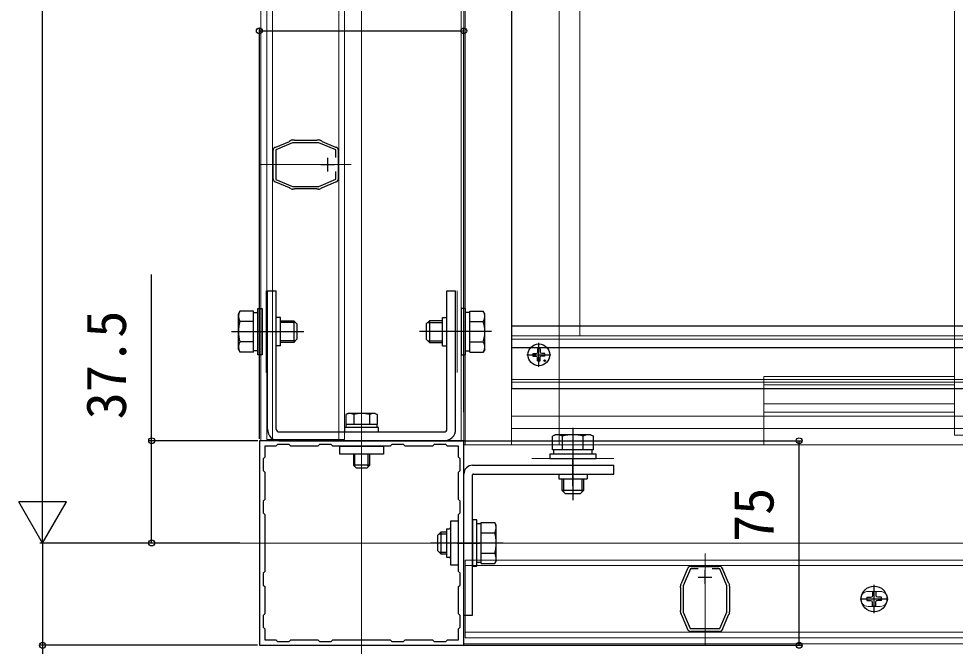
# Model space of a CAD drawing. Units: millimetres, scale not verified. Extents: x -875 to 875, y -1303 to 1296.
# Drawn here: x -409.8 to -66.2, y -1085.2 to -855.1 of the extents above; entities that cross this region are included whole.
import ezdxf
from ezdxf.enums import TextEntityAlignment as Align

# ---------------------------------------------------------------- set-up
doc = ezdxf.new("R2010")
doc.units = ezdxf.units.MM
doc.header["$LTSCALE"] = 8
for name, color, linetype in [('0-2_YKK_11', 7, 'Continuous'), ('0-5_YKK_13', 4, 'Continuous'), ('0-6_YKK_D', 6, 'Continuous')]:
    doc.layers.add(name, color=color, linetype=linetype)
doc.layers.add('0-4_YKK_12', color=2, linetype='Continuous', lineweight=18)
doc.styles.add('ＭＳ ゴシック', font='')
doc.styles.get('ＭＳ ゴシック').set_extended_font_data('MS Gothic')

msp = doc.modelspace()

# ---------------------------------------------------------------- linework, layer by layer
at = {"layer": '0-2_YKK_11'}
for p, q in [((-296.494, -906.05), (-296.494, -911.05)), ((-298.994, -908.55), (-293.994, -908.55)), ((-158, -1062.3), (-158, -1057.3)), ((-160.5, -1059.8), (-155.5, -1059.8))]:
    msp.add_line(p, q, dxfattribs=at)
for points in [[(-315.712, -902.163), (-315.557, -902.147), (-315.42, -902.141), (-310.476, -900.062), (-310.373, -899.965), (-310.271, -899.867), (-309.794, -899.667)], [(-309.213, -899.55), (-308.695, -899.55), (-308.562, -899.6), (-308.43, -899.65), (-300.559, -899.65), (-300.427, -899.6), (-300.295, -899.55), (-299.777, -899.55)], [(-299.196, -899.667), (-298.719, -899.867), (-298.616, -899.965), (-298.514, -900.062), (-293.57, -902.141), (-293.433, -902.147), (-293.278, -902.162)], [(-316.395, -913.493), (-316.395, -903.607), (-316.442, -903.479), (-316.487, -903.33)], [(-293.495, -905.96), (-293.495, -903.148), (-299.677, -900.55), (-309.313, -900.55), (-315.395, -903.106), (-315.395, -913.994), (-309.314, -916.55), (-299.677, -916.55), (-293.495, -913.952), (-293.495, -911.14)], [(-292.502, -903.33), (-292.548, -903.479), (-292.595, -903.607), (-292.595, -913.493), (-292.548, -913.621), (-292.502, -913.77)], [(-316.487, -913.77), (-316.442, -913.622), (-316.395, -913.493)], [(-309.794, -917.433), (-310.271, -917.233), (-310.373, -917.135), (-310.476, -917.038), (-315.42, -914.959), (-315.557, -914.953), (-315.712, -914.938)], [(-293.278, -914.938), (-293.433, -914.953), (-293.57, -914.959), (-298.514, -917.038), (-298.616, -917.135), (-298.719, -917.233), (-299.196, -917.433)], [(-299.777, -917.55), (-300.295, -917.55), (-300.427, -917.5), (-300.559, -917.45), (-308.43, -917.45), (-308.562, -917.5), (-308.695, -917.55), (-309.213, -917.55)], [(-273.5, -1011.8), (-294.5, -1011.8), (-295.1, -1011.2), (-299.4, -1011.2), (-300, -1011.8), (-310, -1011.8), (-310.6, -1011.2), (-314.9, -1011.2), (-315.5, -1011.8), (-319.5, -1011.8), (-319.5, -1015.8), (-320.1, -1016.4), (-320.1, -1020.7), (-319.5, -1021.3), (-319.5, -1031.3), (-320.1, -1031.9), (-320.1, -1036.2), (-319.5, -1036.8), (-319.5, -1057.8), (-320.1, -1058.4), (-320.1, -1062.7), (-319.5, -1063.3), (-319.5, -1073.3), (-320.1, -1073.9), (-320.1, -1078.2), (-319.5, -1078.8), (-319.5, -1082.8), (-315.5, -1082.8), (-314.9, -1083.4), (-310.6, -1083.4), (-310, -1082.8), (-300, -1082.8), (-299.4, -1083.4), (-295.1, -1083.4), (-294.5, -1082.8), (-273.5, -1082.8), (-272.9, -1083.4), (-268.6, -1083.4), (-268, -1082.8), (-258, -1082.8)], [(-258, -1082.8), (-257.4, -1083.4), (-253.1, -1083.4), (-252.5, -1082.8), (-248.5, -1082.8), (-248.5, -1078.8), (-247.9, -1078.2), (-247.9, -1073.9), (-248.5, -1073.3), (-248.5, -1063.3), (-247.9, -1062.7), (-247.9, -1058.4), (-248.5, -1057.8), (-248.5, -1036.8), (-247.9, -1036.2), (-247.9, -1031.9), (-248.5, -1031.3), (-248.5, -1021.3), (-247.9, -1020.7), (-247.9, -1016.4), (-248.5, -1015.8), (-248.5, -1011.8), (-252.5, -1011.8), (-253.1, -1011.2), (-257.4, -1011.2), (-258, -1011.8), (-268, -1011.8), (-268.6, -1011.2), (-272.9, -1011.2), (-273.5, -1011.8)], [(-166.883, -1062.501), (-166.683, -1062.024), (-166.585, -1061.921), (-166.488, -1061.819), (-164.409, -1056.875), (-164.403, -1056.738), (-164.388, -1056.583)], [(-160.59, -1056.8), (-163.402, -1056.8), (-166, -1062.982), (-166, -1072.618), (-163.444, -1078.7), (-152.556, -1078.7), (-150, -1072.619), (-150, -1062.982), (-152.598, -1056.8), (-155.41, -1056.8)], [(-163.22, -1055.807), (-163.071, -1055.853), (-162.943, -1055.9), (-153.057, -1055.9), (-152.929, -1055.853), (-152.78, -1055.807)], [(-151.612, -1056.583), (-151.597, -1056.738), (-151.591, -1056.875), (-149.512, -1061.819), (-149.415, -1061.921), (-149.317, -1062.024), (-149.117, -1062.501)], [(-167, -1072.518), (-167, -1072), (-166.95, -1071.868), (-166.9, -1071.735), (-166.9, -1063.865), (-166.95, -1063.732), (-167, -1063.6), (-167, -1063.082)], [(-149, -1063.082), (-149, -1063.6), (-149.05, -1063.732), (-149.1, -1063.865), (-149.1, -1071.735), (-149.05, -1071.868), (-149, -1072), (-149, -1072.518)], [(-164.387, -1079.017), (-164.403, -1078.862), (-164.409, -1078.725), (-166.488, -1073.781), (-166.585, -1073.679), (-166.683, -1073.576), (-166.883, -1073.099)], [(-149.117, -1073.099), (-149.317, -1073.576), (-149.415, -1073.679), (-149.512, -1073.781), (-151.591, -1078.725), (-151.597, -1078.862), (-151.612, -1079.017)], [(-153.057, -1079.7), (-162.943, -1079.7), (-163.071, -1079.747), (-163.22, -1079.792)], [(-152.78, -1079.792), (-152.928, -1079.747), (-153.057, -1079.7)]]:
    msp.add_lwpolyline(points, dxfattribs=at)
msp.add_lwpolyline([(-246.5, -1009.8), (-321.5, -1009.8), (-321.5, -1084.8), (-246.5, -1084.8)], close=True, dxfattribs=at)
for centre, start, end in [((-309.213, -901.05), 89.99998, 112.78771), ((-299.777, -901.05), 67.21234, 90.00008), ((-314.995, -903.48), 118.55565, 174.26079), ((-293.995, -903.48), 5.73914, 61.44347), ((-314.995, -913.62), 185.73925, 241.44438), ((-293.995, -913.62), 298.55592, 354.26083), ((-309.213, -916.05), 247.21255, 270.00006), ((-299.777, -916.05), 270, 292.78773), ((-163.07, -1057.3), 95.73914, 151.44347), ((-152.93, -1057.3), 28.55592, 84.26083), ((-165.5, -1063.082), 157.21234, 180.00008), ((-150.5, -1063.082), 360, 22.78773), ((-165.5, -1072.518), 179.99998, 202.78771), ((-150.5, -1072.518), 337.21255, 0.00006), ((-163.07, -1078.3), 208.55565, 264.26079), ((-152.93, -1078.3), 275.73925, 331.44438)]:
    msp.add_arc(centre, 1.5, start, end, dxfattribs=at)
at = {"layer": '0-4_YKK_12'}
for p, q in [((-284, -310.35), (-284, -1104.85)), ((-321, -447.3), (-321, -1009.8)), ((-247.5, -447.3), (-247.5, -1009.8)), ((-246.5, -447.3), (-246.5, -1009.8)), ((-246, -447.8), (-246, -1011.3)), ((-211.5, -447.8), (-211.5, -1011.3)), ((-204, -447.3), (-204, -971.3)), ((-66.5, -1007.8), (-66.5, -455.8)), ((-287.795, -908.55), (-321.195, -908.55)), ((-319, -954.8), (-319, -984.8)), ((-249, -954.8), (-249, -984.8)), ((161, -971.3), (-229, -971.3)), ((-229, -1011.3), (-229, -971.3)), ((161, -972.6), (-229, -972.6)), ((161, -987.3), (-229, -987.3)), ((161, -988.3), (-229, -988.3)), ((-136.5, -1011.3), (-136.5, -986.3)), ((-66.5, -986.3), (-136.5, -986.3)), ((-66.5, -989.3), (-136.5, -989.3)), ((-66.5, -996.3), (-136.5, -996.3)), ((-66.5, -999.3), (-136.5, -999.3)), ((-66.5, -1007.8), (-1.5, -1007.8)), ((178.5, -1011.3), (-246.5, -1011.3)), ((-246.5, -1084.3), (-246.5, -1011.3)), ((-191.5, -1016.3), (-221.5, -1016.3)), ((-191.5, -1018.8), (-221.5, -1018.8)), ((-341.5, -1047.3), (773.5, -1047.3)), ((-158, -1051.1), (-158, -1084.5)), ((-98.25, -1065.045), (-93.75, -1065.045)), ((-98.25, -1070.545), (-93.75, -1070.545)), ((178.5, -1084.3), (-246.5, -1084.3))]:
    msp.add_line(p, q, dxfattribs=at)
at = {"layer": '0-4_YKK_12', "color": 3}
for p, q in [((-318.695, -457.8), (-318.695, -1009.3)), ((-316.695, -457.8), (-316.695, -1009.3)), ((-292.295, -457.8), (-292.295, -1009.3)), ((-290.295, -457.8), (-290.295, -1009.3)), ((-290.295, -1009.3), (-318.695, -1009.3)), ((-246, -1053.6), (-246, -1082)), ((-246, -1053.6), (178, -1053.6)), ((-246, -1055.6), (178, -1055.6)), ((-246, -1080), (178, -1080)), ((-246, -1082), (178, -1082))]:
    msp.add_line(p, q, dxfattribs=at)
at = {"layer": '0-4_YKK_12'}
for points in [[(161, -1000.762), (144.5, -1000.762), (-210.15, -1000.762), (-229, -1000.762)], [(161, -1005.3), (144.5, -1005.3), (-210.15, -1005.3), (-229, -1005.3)], [(-321, -1009.8), (-246.5, -1009.8), (-229, -1009.8)]]:
    msp.add_lwpolyline(points, dxfattribs=at)
for centre, start, end in [((-98.25, -1067.795), 90, 270), ((-93.75, -1067.795), 270, 90)]:
    msp.add_arc(centre, 2.75, start, end, dxfattribs=at)
at = {"layer": '0-5_YKK_13'}
for p, q in [((-229, -447.299), (-229, -990.8)), ((-318.5, -954.8), (-315.3, -954.8)), ((-318.5, -1005.6), (-318.5, -954.8)), ((-315.3, -1005.6), (-315.3, -954.8)), ((-252.7, -954.8), (-249.5, -954.8)), ((-252.7, -1005.6), (-252.7, -954.8)), ((-249.5, -1005.6), (-249.5, -954.8)), ((-329.2, -963.3), (-328.619, -962.294)), ((-329.2, -976.3), (-329.2, -963.3)), ((-323.7, -962.294), (-328.619, -962.294)), ((-323.7, -977.306), (-323.7, -962.294)), ((-323.7, -962.75), (-322.1, -962.75)), ((-313.7, -964.6), (-315.3, -964.6)), ((-313.7, -975), (-313.7, -964.6)), ((-254.3, -975), (-254.3, -964.6)), ((-254.3, -964.6), (-252.7, -964.6)), ((-244.3, -962.75), (-245.9, -962.75)), ((-244.3, -962.294), (-239.381, -962.294)), ((-244.3, -977.306), (-244.3, -962.294)), ((-238.8, -963.3), (-239.381, -962.294)), ((-238.8, -976.3), (-238.8, -963.3)), ((-323.7, -966.047), (-328.619, -966.047)), ((-323.7, -973.8), (-323.7, -965.8)), ((-313.7, -965.8), (-308.9, -965.8)), ((-308.252, -966.448), (-313.7, -966.448)), ((-308.9, -965.8), (-308.9, -973.8)), ((-307.7, -967), (-308.9, -965.8)), ((-307.7, -967), (-307.7, -972.6)), ((-260.3, -967), (-259.1, -965.8)), ((-260.3, -967), (-260.3, -972.6)), ((-259.748, -966.448), (-254.3, -966.448)), ((-254.3, -965.8), (-259.1, -965.8)), ((-259.1, -965.8), (-259.1, -973.8)), ((-244.3, -973.8), (-244.3, -965.8)), ((-244.3, -966.047), (-239.381, -966.047)), ((-211.5, -967.8), (-229, -967.8)), ((-331.7, -969.8), (-305.2, -969.8)), ((-236.3, -969.8), (-262.8, -969.8)), ((-323.7, -973.553), (-328.619, -973.553)), ((-313.7, -975), (-315.3, -975)), ((-308.252, -973.152), (-313.7, -973.152)), ((-308.9, -973.8), (-313.7, -973.8)), ((-307.7, -972.6), (-308.9, -973.8)), ((-260.3, -972.6), (-259.1, -973.8)), ((-259.748, -973.152), (-254.3, -973.152)), ((-259.1, -973.8), (-254.3, -973.8)), ((-254.3, -975), (-252.7, -975)), ((-244.3, -973.553), (-239.381, -973.553)), ((-219, -982.7), (-219, -973.9)), ((-329.2, -976.3), (-328.619, -977.306)), ((-323.7, -977.306), (-328.619, -977.306)), ((-322.1, -976.85), (-323.7, -976.85)), ((-245.9, -976.85), (-244.3, -976.85)), ((-244.3, -977.306), (-239.381, -977.306)), ((-238.8, -976.3), (-239.381, -977.306)), ((-223.4, -978.3), (-214.6, -978.3)), ((-221.245, -977.8), (-220.137, -977.781)), ((-221.245, -978.8), (-220.137, -978.819)), ((-220.137, -977.781), (-219.62, -977.68)), ((-220.137, -978.819), (-219.62, -978.92)), ((-219.519, -977.163), (-219.62, -977.68)), ((-219.519, -979.437), (-219.62, -978.92)), ((-219.5, -976.055), (-219.519, -977.163)), ((-218.5, -976.055), (-218.481, -977.163)), ((-218.481, -977.163), (-218.38, -977.68)), ((-218.481, -979.437), (-218.38, -978.92)), ((-217.863, -977.781), (-218.38, -977.68)), ((-217.863, -978.819), (-218.38, -978.92)), ((-216.755, -977.8), (-217.863, -977.781)), ((-216.755, -978.8), (-217.863, -978.819)), ((-219.5, -980.545), (-219.519, -979.437)), ((-218.5, -980.545), (-218.481, -979.437)), ((-211.5, -990.8), (-229, -990.8)), ((-289, -999.8), (-289.774, -1000.247)), ((-289.774, -1000.247), (-289.774, -1003.8)), ((-279, -999.8), (-289, -999.8)), ((-286.887, -1000.247), (-286.887, -1003.8)), ((-281.113, -1000.247), (-281.113, -1003.8)), ((-279, -999.8), (-278.227, -1000.247)), ((-278.227, -1000.247), (-278.227, -1003.8)), ((-278.227, -1003.8), (-289.774, -1003.8)), ((-289.7, -1005), (-289.7, -1003.8)), ((-278.3, -1005), (-278.3, -1003.8)), ((-206.5, -1005.1), (-206.5, -1031.6)), ((-314.3, -1006.6), (-253.7, -1006.6)), ((-314.3, -1009.8), (-253.7, -1009.8)), ((-213, -1007.6), (-214.006, -1008.181)), ((-214.006, -1013.1), (-214.006, -1008.181)), ((-200, -1007.6), (-213, -1007.6)), ((-210.253, -1013.1), (-210.253, -1008.181)), ((-202.747, -1013.1), (-202.747, -1008.181)), ((-200, -1007.6), (-198.994, -1008.181)), ((-198.994, -1013.1), (-198.994, -1008.181)), ((-198.994, -1013.1), (-214.006, -1013.1)), ((-213.55, -1013.1), (-213.55, -1014.7)), ((-202.5, -1013.1), (-210.5, -1013.1)), ((-199.45, -1014.7), (-199.45, -1013.1)), ((-287, -1014.7), (-287, -1018.8)), ((-286.46, -1019.34), (-286.46, -1014.7)), ((-281.54, -1019.34), (-281.54, -1014.7)), ((-281, -1018.8), (-281, -1014.7)), ((-206.5, -1026.3), (-206.5, -1016.3)), ((-281, -1018.8), (-287, -1018.8)), ((-287, -1018.8), (-286, -1019.8)), ((-286, -1019.8), (-282, -1019.8)), ((-281, -1018.8), (-282, -1019.8)), ((-243.3, -1018.8), (-191.5, -1018.8)), ((-191.5, -1022), (-191.5, -1018.8)), ((-246.5, -1073.8), (-246.5, -1022)), ((-243.3, -1073.8), (-243.3, -1022.3)), ((-243, -1022), (-191.5, -1022)), ((-201.3, -1022), (-201.3, -1023.8)), ((-210.5, -1023.8), (-210.5, -1027.9)), ((-209.852, -1028.548), (-209.852, -1023.8)), ((-203.148, -1028.548), (-203.148, -1023.8)), ((-202.5, -1027.9), (-202.5, -1023.8)), ((-210.5, -1027.9), (-202.5, -1027.9)), ((-209.3, -1029.1), (-210.5, -1027.9)), ((-209.3, -1029.1), (-203.7, -1029.1)), ((-203.7, -1029.1), (-202.5, -1027.9)), ((-240.1, -1040.25), (-241.7, -1040.25)), ((-240.1, -1039.794), (-235.181, -1039.794)), ((-240.1, -1054.806), (-240.1, -1039.794)), ((-234.6, -1040.8), (-235.181, -1039.794)), ((-234.6, -1053.8), (-234.6, -1040.8)), ((-256.1, -1044.5), (-254.9, -1043.3)), ((-255.548, -1043.948), (-252.9, -1043.948)), ((-252.9, -1043.3), (-254.9, -1043.3)), ((-254.9, -1043.3), (-254.9, -1051.3)), ((-252.9, -1042.1), (-252.9, -1052.5)), ((-252.9, -1042.1), (-251.9, -1042.1)), ((-240.1, -1051.3), (-240.1, -1043.3)), ((-240.1, -1043.547), (-235.181, -1043.547)), ((-232.1, -1047.3), (-258.6, -1047.3)), ((-256.1, -1044.5), (-256.1, -1050.1)), ((-249, -1047.3), (-240.8, -1047.3)), ((-256.1, -1050.1), (-254.9, -1051.3)), ((-255.548, -1050.652), (-252.9, -1050.652)), ((-240.1, -1051.053), (-235.181, -1051.053)), ((-254.9, -1051.3), (-252.9, -1051.3)), ((-252.9, -1052.5), (-251.9, -1052.5)), ((-241.7, -1054.35), (-240.1, -1054.35)), ((-234.6, -1053.8), (-235.181, -1054.806)), ((-240.1, -1054.806), (-235.181, -1054.806)), ((-96, -1072.974), (-96, -1062.616)), ((-101.179, -1067.795), (-90.821, -1067.795)), ((-98.642, -1067.206), (-97.338, -1067.184)), ((-97.338, -1067.184), (-96.73, -1067.065)), ((-96.611, -1066.456), (-96.73, -1067.065)), ((-96.589, -1065.152), (-96.611, -1066.456)), ((-95.411, -1065.152), (-95.389, -1066.456)), ((-95.389, -1066.456), (-95.27, -1067.065)), ((-94.662, -1067.184), (-95.27, -1067.065)), ((-93.358, -1067.206), (-94.662, -1067.184)), ((-98.642, -1068.383), (-97.338, -1068.406)), ((-97.338, -1068.406), (-96.73, -1068.524)), ((-96.611, -1069.133), (-96.73, -1068.524)), ((-96.589, -1070.437), (-96.611, -1069.133)), ((-95.411, -1070.437), (-95.389, -1069.133)), ((-95.389, -1069.133), (-95.27, -1068.524)), ((-94.662, -1068.406), (-95.27, -1068.524)), ((-93.358, -1068.383), (-94.662, -1068.406)), ((-246.5, -1073.8), (-243.3, -1073.8))]:
    msp.add_line(p, q, dxfattribs=at)
for points in [[(-320.5, -961.3), (-320.5, -978.3), (-322.1, -978.3), (-322.1, -961.3)], [(-247.5, -961.3), (-247.5, -978.3), (-245.9, -978.3), (-245.9, -961.3)], [(-290.25, -1006.6), (-277.75, -1006.6), (-277.75, -1005), (-290.25, -1005)], [(-292, -1011.8), (-276, -1011.8), (-276, -1014.7), (-292, -1014.7)], [(-215, -1016.3), (-198, -1016.3), (-198, -1014.7), (-215, -1014.7)], [(-248.5, -1055.3), (-248.5, -1039.3), (-251.4, -1039.3), (-251.4, -1055.3)], [(-243.3, -1038.8), (-243.3, -1055.8), (-241.7, -1055.8), (-241.7, -1038.8)]]:
    msp.add_lwpolyline(points, close=True, dxfattribs=at)
for points in [[(161, -967.8), (143.5, -967.8), (-211.5, -967.8)], [(161, -975.8), (-211.5, -975.8), (-229, -975.8)], [(161, -990.8), (143.5, -990.8), (-211.5, -990.8)], [(-211.7, -1022), (-211.7, -1023.8), (-201.3, -1023.8)]]:
    msp.add_lwpolyline(points, dxfattribs=at)
for centre, radius in [((-219, -978.3), 4), ((-216.879, -980.421), 0.3), ((-96, -1067.795), 4.708)]:
    msp.add_circle(centre, radius, dxfattribs=at)
for centre, radius, start, end in [((-325.877, -964.171), 3.323, 145.61575, 214.38425), ((-242.123, -964.171), 3.323, 325.61575, 34.38425), ((-316.781, -969.8), 12.419, 162.41205, 197.58795), ((-251.219, -969.8), 12.419, 342.41205, 17.58795), ((-325.877, -975.429), 3.323, 145.61575, 214.38425), ((-242.123, -975.429), 3.323, 325.61575, 34.38425), ((-219, -978.3), 2.3, 167.44414, 192.55586), ((-219, -978.3), 2.3, 77.44414, 102.55586), ((-219, -978.3), 2.3, 347.44414, 12.55586), ((-219, -978.3), 2.3, 257.44414, 282.55586), ((-288.33, -1002.356), 2.556, 55.61708, 124.38292), ((-284, -1009.354), 9.554, 72.41276, 107.58724), ((-279.67, -1002.356), 2.556, 55.61708, 124.38292), ((-314.3, -1005.6), 4.2, 180, 270), ((-314.3, -1005.6), 1, 180, 270), ((-253.7, -1005.6), 4.2, 270, 0), ((-253.7, -1005.6), 1, 270, 0), ((-212.129, -1010.923), 3.323, 55.61575, 124.38425), ((-206.5, -1020.019), 12.419, 72.41205, 107.58795), ((-200.871, -1010.923), 3.323, 55.61575, 124.38425), ((-243.3, -1022), 3.2, 90, 180), ((-243, -1022.3), 0.3, 90, 180), ((-237.923, -1041.671), 3.323, 325.61575, 34.38425), ((-251.9, -1041.6), 0.5, 270, 0), ((-247.019, -1047.3), 12.419, 342.41205, 17.58795), ((-237.923, -1052.929), 3.323, 325.61575, 34.38425), ((-251.9, -1053), 0.5, 0, 90), ((-96, -1067.795), 2.707, 167.44414, 192.55586), ((-96, -1067.795), 2.707, 77.44414, 102.55586), ((-96, -1067.795), 2.707, 347.44414, 12.55586), ((-96, -1067.795), 2.707, 257.44414, 282.55586)]:
    msp.add_arc(centre, radius, start, end, dxfattribs=at)
at = {"layer": '0-6_YKK_D'}
for p, q in [((-401, -1029.8), (-401, -464.8)), ((-321.5, -1009.1), (-321.5, -858.55)), ((-246.5, -999.3), (-246.5, -858.55)), ((-321.5, -859.55), (-246.5, -859.55)), ((-322, -1009.8), (-362, -1009.8)), ((-254, -1009.8), (-122.5, -1009.8)), ((-123.5, -1084.8), (-123.5, -1009.8)), ((-401, -1047.3), (-401, -1016.989)), ((-401, -1047.3), (-409.75, -1032.145)), ((-392.25, -1032.145), (-409.75, -1032.145)), ((-401, -1047.3), (-392.25, -1032.145)), ((-328.695, -1047.3), (-402, -1047.3)), ((-328.695, -1047.3), (-402, -1047.3)), ((-328.695, -1047.3), (-362, -1047.3)), ((-322.2, -1084.8), (-402, -1084.8)), ((-254, -1084.8), (-122.5, -1084.8))]:
    msp.add_line(p, q, dxfattribs=at)
for points in [[(-361, -1047.3), (-361, -1009.8), (-361, -948.909)], [(-401, -1047.3), (-401, -1084.8), (-401, -1145.691)]]:
    msp.add_lwpolyline(points, dxfattribs=at)
for centre in [(-321.5, -859.55), (-246.5, -859.55), (-361, -1009.8), (-123.5, -1009.8), (-361, -1047.3), (-401, -1084.8), (-123.5, -1084.8)]:
    msp.add_circle(centre, 1.075, dxfattribs=at)

# ---------------------------------------------------------------- texts
at = {"layer": '0-6_YKK_D', "style": 'ＭＳ ゴシック'}
for s, p in [('37.5', (-366, -1001.977)), ('75', (-128.5, -1046.967))]:
    msp.add_text(s, height=14.66, rotation=90, dxfattribs=at).set_placement(p, align=Align.BOTTOM_LEFT)

doc.saveas('drawing.dxf')
